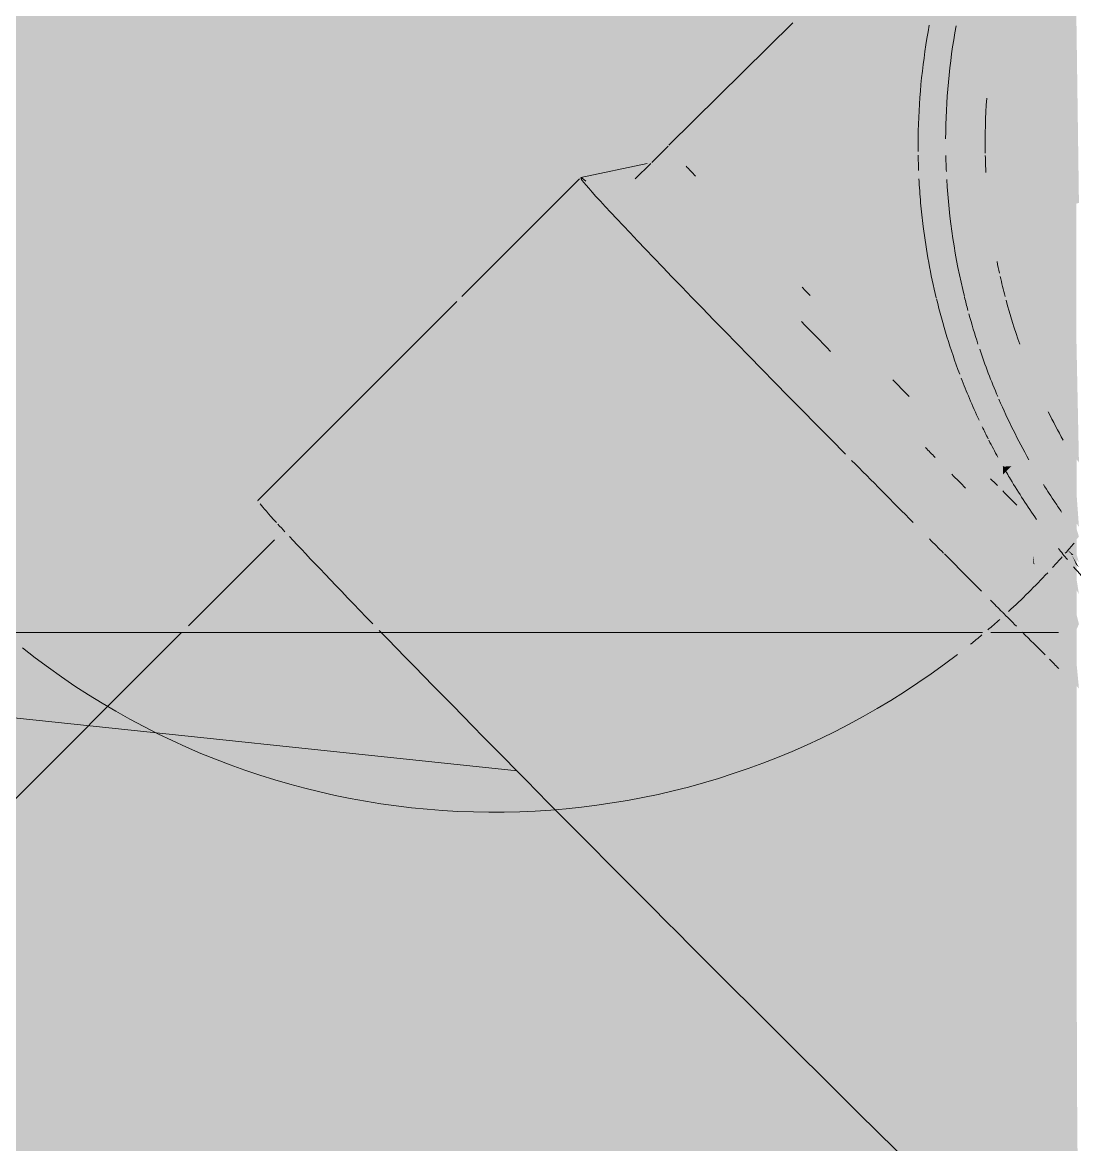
# Model space of a CAD drawing. Header units: metres. Extents: x 1.1 to 88.1, y -3.7 to 23.8.
# Drawn here: x 24.13549 to 24.17006, y 22.06898 to 22.10585 of the extents above; entities that cross this region are included whole.
import ezdxf

# ---------------------------------------------------------------- set-up
doc = ezdxf.new("R2010")
doc.units = ezdxf.units.M
doc.layers.add('1095_ARQ_BASE_dwg', color=7, linetype='Continuous', lineweight=5, true_color=0x767676)
doc.layers.add('A-FLOR', color=7, linetype='Continuous', lineweight=9, true_color=0x007f00)
for name, color, linetype, lineweight in [('LAYOUT-WC_COZINHA', 7, 'Continuous', 5), ('P-PIPE', 7, 'Continuous', 5), ('P-SANR-FIXT', 7, 'Continuous', 5)]:
    doc.layers.add(name, color=color, linetype=linetype, lineweight=lineweight)

# ---------------------------------------------------------------- blocks, each defined once
blk = doc.blocks.new('1095_ARQ_BASE_dwg_A$C331B23C5-V4-TÉRREO')
at = {"layer": 'LAYOUT-WC_COZINHA', "color": 254, "true_color": 0xcecece}
blk.add_line((0.06867299993403733, 0.423596139773979), (0.1118291731062507, 0.4190500485781155), dxfattribs=at)
blk.add_arc((0.06942704956395561, 0.4000000485780202), 0.02495313953718419, 51.59120540202228, 127.5999428040245, dxfattribs=at)
at = {"layer": 'LAYOUT-WC_COZINHA', "color": 254, "true_color": 0xe6e6e6}
for radius, start, end in [(0.02495313953718398, 128.8569824463286, 129.9625444814735), (0.02495313953718396, 130.5408826885289, 131.7362961715319), (0.02495313953718406, 132.6270954429181, 136.7918486802531)]:
    blk.add_arc((0.06942704956395561, 0.4000000485780202), radius, start, end, dxfattribs=at)
at = {"layer": 'LAYOUT-WC_COZINHA', "color": 254, "true_color": 0xe3e3e3}
blk.add_arc((0.06942704956395561, 0.4000000485780202), 0.02495313953718422, 137.3248136835092, 138.4268786358547, dxfattribs=at)
at = {"layer": 'LAYOUT-WC_COZINHA', "color": 7, "true_color": 0xf1f1f1}
blk.add_arc((0.06942704956395561, 0.4000000485780202), 0.02495313953718436, 138.7749801272158, 139.7858178408131, dxfattribs=at)
blk = doc.blocks.new('1095_ARQ_BASE_dwg-4006143-TÉRREO')
at = {"rotation": 270}
blk.add_blockref('1095_ARQ_BASE_dwg_A$C331B23C5-V4-TÉRREO', (16.30244843990409, 13.27780630161033), dxfattribs=at)
blk = doc.blocks.new('USO_ESG_Cuba lavatório retângular - Uso geral-4012784-TÉRREO')
at = {"layer": 'P-SANR-FIXT', "true_color": 0xf3f3f3, "transparency": 33554560}
blk.add_hatch(color=7, dxfattribs=at).paths.add_polyline_path([(0.1730500000000186, -0.0552116107345812), (0.1730500000000181, -0.05021161073458233), (-0.1731071461119817, -0.05038198160313327), (-0.1731071461119812, -0.0552116107345818), (0.1377511070702368, -0.05521161073458125)])
h = blk.add_hatch(color=7, dxfattribs=at)
h.paths.add_polyline_path([(0.1999953707649666, -0.3551094092255254), (0.1999953707649671, -0.08215698149953182), (0.1963853755968558, -0.06868429611705866), (0.1865226853824939, -0.05882160590269467), (0.1730500000000186, -0.0552116107345812), (-0.1731071461119812, -0.0552116107345818), (-0.1865798314944549, -0.05882160590269533), (-0.1964425217088173, -0.06868429611705502), (-0.2000525168769302, -0.08215698149953253), (-0.2000525168769313, -0.3572648151944859), (-0.1964425217088178, -0.370737500576959), (-0.1865798314944555, -0.3806001907913273), (-0.1731071461119806, -0.3842101859594408), (0.1730500000000175, -0.3842101859594402), (0.1866170412062201, -0.3805058349676005), (0.1963853755968547, -0.370737500576967), (0.1999953707649666, -0.3572648151944851)])
h.paths.add_polyline_path([(0.1869294648993266, -0.2279502030173081), (0.1869294648993245, -0.357624999999909), (-0.1858498807490137, -0.3576249999999097), (-0.1858498807490153, -0.1449999999999861), (0.1869294648993272, -0.1449999999999855), (0.1869294648993266, -0.1643705999131994)])
blk = doc.blocks.new('USO_ESG_Sifão de Uso Geral - Sifão para lavatório-4012786-TÉRREO')
at = {"layer": 'P-SANR-FIXT', "color": 8, "true_color": 0x797979}
for p, q in [((0.01905000000001516, -0.05310629448100743), (0.01905000000001516, -0.05088148371565772)), ((0.01905000000001516, -0.2049999987482947), (0.01905000000001516, -0.05338102698829948))]:
    blk.add_line(p, q, dxfattribs=at)
blk = doc.blocks.new('Joelho 45_90 - Serie Normal - Esgoto - MEP - Tigre - Standard-4032193-TÉRREO')
at = {"layer": 'P-PIPE', "true_color": 0xe06060}
h = blk.add_hatch(color=13, dxfattribs=at)
h.paths.add_polyline_path([(16.48475465233589, 22.08885092105628), (16.48484772667827, 22.08895397841789), (16.48467735580971, 22.08950322530981), (16.48417785369719, 22.0897038665072), (16.48440526234555, 22.08939610783566), (16.48467735580972, 22.08926464932602), (16.48467735580971, 22.08885092105628)])
h.paths.add_polyline_path([(16.4833832605842, 22.09099451459573), (16.48333350484769, 22.09125232986771), (16.48113919601125, 22.09685092105628), (16.4804841134728, 22.10202783502339), (16.48118264261761, 22.1074121330606), (16.48379967604741, 22.11320846912888), (16.48484772667826, 22.11458097784571), (16.48467735580971, 22.11529515200565), (16.48315926667962, 22.11350662936781), (16.48027783794437, 22.10729229894925), (16.47984772667827, 22.09917245242483), (16.48149145709694, 22.0935372125573), (16.48234772667827, 22.0935372125573), (16.48254900118017, 22.09138053687468), (16.48282395652234, 22.09099451459573)])
for points in [[(16.48484772667826, 22.08928147716128), (16.48467735580971, 22.09161578817657), (16.48417785369719, 22.09257381129818), (16.48233317169739, 22.09763121118161), (16.48176497833808, 22.1019001470221), (16.48243661484369, 22.10707715523399), (16.48484772667826, 22.11369761639402), (16.48467735580971, 22.11435786314562), (16.48288544577106, 22.11154907368158), (16.48114182190378, 22.10709748493035), (16.48059196379739, 22.10096237215396), (16.4812448531744, 22.09628115147958), (16.48374868459604, 22.09099451459573), (16.48417785369719, 22.09099451459573), (16.48440592669798, 22.08985650696819), (16.4847596550182, 22.08939610783566)], [(16.47984772667827, 22.08897267075055), (16.47969634808521, 22.09199230451603), (16.47755263347941, 22.09367352078058), (16.47610971345561, 22.09563300857963), (16.47524673437208, 22.0961979820716), (16.47484999096675, 22.09643508560211), (16.47197461922515, 22.09966194458666), (16.47115589152511, 22.10039764531373), (16.47108217769207, 22.1008922841178), (16.46876735269371, 22.10037340433295), (16.47907683358414, 22.08974658442371), (16.47981529378248, 22.08900523072768)], [(16.46252715674753, 22.08885092105628), (16.47981529378248, 22.08900523072768), (16.46870716523461, 22.10050751333733), (16.46864697777551, 22.1006416223417), (16.45804870365359, 22.08992268212161), (16.45900886657643, 22.08885092105628), (16.46162967744762, 22.08885092105628)], [(16.48324221488198, 22.08977459807345), (16.48318858329796, 22.09046837549474), (16.48262537815889, 22.09099451459572), (16.48234772667827, 22.09125232986771), (16.48216990554375, 22.09178207621698), (16.48205414213039, 22.09151237944575), (16.48250985460811, 22.09028899873621), (16.48284696399343, 22.09003967779157)], [(16.48168893568421, 22.08885092105628), (16.48216990554375, 22.08909843470093), (16.48114182190378, 22.09026703540371), (16.48037453108758, 22.0913038977315), (16.47984772667827, 22.09142755664299), (16.47996900118443, 22.08885092105628), (16.48114182190378, 22.08885092105628)], [(16.48333350484769, 22.08885092105628), (16.48307886085874, 22.08916010322038), (16.48282023654086, 22.08975100324007), (16.48262537815889, 22.09017316714126), (16.4813795782759, 22.09125232986771), (16.48113937356542, 22.09099451459573), (16.48097328336221, 22.09062985427655), (16.48182958470614, 22.08939610783565), (16.48281754393252, 22.08885092105628), (16.48324181051008, 22.08885092105628)], [(16.48234772667827, 22.09099451459573), (16.48262537815889, 22.09127160929781), (16.48234772667827, 22.09125232986771)], [(16.48417785369719, 22.09015335798552), (16.48417785369719, 22.09099451459573), (16.48374803790503, 22.09071278963558)], [(16.47984772667827, 22.08580092105628), (16.48280901470315, 22.0859997795545), (16.4804329911387, 22.08835313711419), (16.47984772667827, 22.08835313711419), (16.47984772667827, 22.08885092105628), (16.45900886657643, 22.08885092105628), (16.46192697328563, 22.08580092105629), (16.47532119832798, 22.08580092105628)], [(16.47984772667827, 22.08835313711419), (16.48043311023256, 22.08838499349651), (16.47984772667827, 22.08885092105628)], [(16.48468930810398, 22.08684508119813), (16.48467735580971, 22.08713925753387), (16.48333350484769, 22.08885092105628), (16.48262537815889, 22.08870012286606), (16.48467735580971, 22.08684508119813)], [(16.48484772667827, 22.08706687469459), (16.48467735580971, 22.08811427175803), (16.48355094179004, 22.08885092105628), (16.48355094179003, 22.08856329012872), (16.48475384814639, 22.08721698008628)], [(16.48484772667827, 22.08810213279778), (16.48462949315237, 22.08885092105628), (16.48445620379213, 22.08866051622685), (16.48475434934382, 22.08823530599928)], [(16.48334871687483, 22.08580092105629), (16.48467735580971, 22.08605691766699), (16.48440101118365, 22.08645003406548), (16.4833832605842, 22.08645003406548), (16.4833335048477, 22.08808095631366), (16.48262537815889, 22.08835313711419), (16.48046484227968, 22.08835313711419), (16.4830070970582, 22.08580092105628)], [(16.4833832605842, 22.08803729411959), (16.4833335048477, 22.08835313711419), (16.48334871687483, 22.08806750535396), (16.48338195954964, 22.08803843197828)], [(16.48461318301802, 22.08835313711419), (16.48467172945257, 22.08835313711419), (16.48445620379213, 22.08853267031078)], [(16.48484772667827, 22.08794365839743), (16.48461318301802, 22.08835313711419), (16.48475425187305, 22.08803726624709)], [(16.47327638848357, 22.0743171193486), (16.48373508523905, 22.08507008041009), (16.4828084198152, 22.08580092105629), (16.46192697328563, 22.08580092105629), (16.46936710450368, 22.07823682745507)], [(16.48388193087613, 22.08492265938991), (16.48440007451855, 22.08580092105628), (16.4830070970582, 22.08580092105628), (16.48373508523905, 22.08507008041009)], [(16.48484772667827, 22.08396270874567), (16.48467735580971, 22.0857569432926), (16.48388193087614, 22.08492265938991), (16.48475229315222, 22.08405756469205)], [(16.48484772667826, 22.06292159017774), (16.48467735580972, 22.08413204850121), (16.48373440820493, 22.08477513675141), (16.47327638848357, 22.0743171193486), (16.48474194052688, 22.06302324543385)]]:
    blk.add_hatch(color=13, dxfattribs=at).paths.add_polyline_path(points)
h = blk.add_hatch(color=13, dxfattribs=at)
h.paths.add_polyline_path([(16.48037453459213, 22.0935372125573), (16.48136457313081, 22.0935372125573), (16.48037453510198, 22.09620734417114), (16.48000885163659, 22.09705964494571), (16.47984772667827, 22.09685092105628), (16.47984772667827, 22.0935372125573), (16.48019020429714, 22.0935372125573)])
h.paths.add_polyline_path([(16.47984772667827, 22.10517889410386), (16.48021953599591, 22.10661224275455), (16.48050563109257, 22.10778357672151), (16.48176670518113, 22.1111747957733), (16.48015360154453, 22.10966683128734), (16.47984772667827, 22.10881163558119), (16.47984772667827, 22.10559139795456)])
h.paths.add_polyline_path([(16.47984772667827, 22.10955610153406), (16.48051428778455, 22.11009915267871), (16.48114182190378, 22.11129682784513), (16.47984772667827, 22.10978142386548), (16.47984772667827, 22.10960518856535)])
h = blk.add_hatch(color=13, dxfattribs=at)
h.paths.add_polyline_path([(16.47603971973291, 22.09685092105628), (16.47629298644316, 22.09685092105628), (16.47635368077063, 22.09714915118726), (16.47683050842348, 22.09774246159918), (16.47736284024349, 22.09953829521158), (16.47687274375486, 22.09945620852302), (16.47574741938774, 22.09714915118726)])
h.paths.add_polyline_path([(16.47984772667827, 22.09846867529196), (16.47963968150606, 22.10070981633464), (16.47964597320108, 22.09953829521158), (16.47964597320108, 22.09933471097547)])
h.paths.add_polyline_path([(16.47865594431296, 22.10322600386705), (16.47876833360824, 22.10348972878601), (16.47910078196672, 22.10679508897678), (16.47984772667827, 22.10938259654001), (16.47661272095433, 22.10599566650338), (16.47573026524411, 22.10459573857234), (16.47624265225941, 22.10459573857235), (16.47704222217171, 22.10336754362131), (16.47860625773679, 22.10323366314629)])
h.paths.add_polyline_path([(16.4789453725511, 22.09953829521158), (16.47913372933981, 22.10003841944684), (16.47853041047821, 22.10297768444127), (16.47783531096902, 22.09985414433197), (16.47872731139676, 22.09960034079977)])
h.paths.add_polyline_path([(16.47210914314158, 22.10095217026367), (16.47489326011571, 22.10373858914765), (16.47426860495478, 22.10347486410794), (16.47189375342329, 22.10118706375402), (16.47194266905492, 22.10112924477932)])
h.paths.add_polyline_path([(16.47984626408766, 22.10225825664878), (16.47984772667827, 22.10485092105628), (16.47952409713689, 22.10485092105628), (16.47899125998597, 22.10340715670381), (16.47964597320108, 22.10252739478527)])
h.paths.add_polyline_path([(16.47343332986681, 22.10379470689577), (16.47813432518527, 22.10809958303027), (16.47879363193703, 22.10887613680649), (16.47865170778604, 22.10888174190033), (16.47343332986681, 22.10382676669969)])
h = blk.add_hatch(color=13, dxfattribs=at)
h.paths.add_polyline_path([(16.47984772667827, 22.09297494027425), (16.47964597320108, 22.09790540556566), (16.47865594431296, 22.09962064708818), (16.47748520019476, 22.09971926077566), (16.47635368077064, 22.09714915118726), (16.47610971345561, 22.09677932081432), (16.47938235151136, 22.0934459027004)])
h.paths.add_polyline_path([(16.47548899277653, 22.09741655922295), (16.47610971345562, 22.0982135694987), (16.47706346191008, 22.09992041824708), (16.47765687625642, 22.10007403014636), (16.47865594431296, 22.10322600386704), (16.47687274375486, 22.10350449117261), (16.47616365520922, 22.1048184869267), (16.47559297639097, 22.10450792091145), (16.47234055163329, 22.10069849468788), (16.47513821078142, 22.09777667572604)])
h.paths.add_polyline_path([(16.47913372749229, 22.10003841944683), (16.47948203580944, 22.10003841944683), (16.47984626408766, 22.10225825664878), (16.47900931668884, 22.10344450986192), (16.47984772667827, 22.10574219999914), (16.47984772667827, 22.10881163558119), (16.47897839463218, 22.10576106112537), (16.47879329021752, 22.10297037760701), (16.4790557698766, 22.10070981633464)])
h.paths.add_polyline_path([(16.47187951030132, 22.10120389932747), (16.47489326011571, 22.10398815028244), (16.47623842966588, 22.10544701650464), (16.47828417345847, 22.10792965604162), (16.4716481287082, 22.10145754541638), (16.47186117476332, 22.10122399918694)])
h = blk.add_hatch(color=13, dxfattribs=at)
h.paths.add_polyline_path([(16.47969634808521, 22.09199230451603), (16.47949112426679, 22.09244054014885), (16.47848429452057, 22.09429540254394), (16.47720888366506, 22.09527464673391), (16.47683308001739, 22.0949000252634), (16.47795438951783, 22.09312404221733), (16.4796838217523, 22.09200044330228)])
h.paths.add_polyline_path([(16.47578195098047, 22.09597118663677), (16.47574741938774, 22.09641348312624), (16.47580683858355, 22.09685092105628), (16.47603971973291, 22.09685092105628), (16.4754101999818, 22.09714794784778), (16.47522857758356, 22.09736792126117), (16.47489326011571, 22.09752023134315), (16.47424473608258, 22.09833189213369), (16.4732430443367, 22.09935381954804), (16.47299231039716, 22.09881948813821), (16.47540180096252, 22.09613227335806), (16.47574741938774, 22.09598581923125)])
h.paths.add_polyline_path([(16.4728669033618, 22.09897921988028), (16.47189375342329, 22.10118706375402), (16.4716481287082, 22.10108345924686), (16.47112573684666, 22.10031231275216), (16.47274363173157, 22.09907354027005)])
h.paths.add_polyline_path([(16.47035358699366, 22.10077424666886), (16.47115935781152, 22.10112924477932), (16.47106047334154, 22.10148113286002), (16.47047162446877, 22.1008922841178)])
h = blk.add_hatch(color=13, dxfattribs=at)
h.paths.add_polyline_path([(16.47984772667827, 22.09183864385197), (16.47984772667827, 22.09297494027425), (16.4790308209651, 22.0934459027004), (16.4796838217523, 22.09200501968661)])
h.paths.add_polyline_path([(16.47856642888352, 22.09427265809589), (16.47608020921989, 22.09680961017449), (16.475706474262, 22.09641446873809), (16.47610971345561, 22.09563300857963), (16.47674329224091, 22.09498987843216), (16.47720888366507, 22.0952746467339), (16.47851270304454, 22.09427359084152)])
h.paths.add_polyline_path([(16.47343330449211, 22.09954369169187), (16.47212750672978, 22.10070981633464), (16.4723672593233, 22.09992041824708), (16.47286706075823, 22.09897870576073)])
h.paths.add_polyline_path([(16.47533968759037, 22.09714915118726), (16.47548899277654, 22.09741655922295), (16.47424317512612, 22.09833423476314), (16.47529998698, 22.09722731971333)])
h.paths.add_polyline_path([(16.47126290030813, 22.10069853087239), (16.4716481287082, 22.10145754541638), (16.47127397077693, 22.10148113286002), (16.47125237383537, 22.10070981633464)])
h = blk.add_hatch(color=13, dxfattribs=at)
h.paths.add_polyline_path([(16.4842136243735, 22.08885092105628), (16.48417785369719, 22.08905749450321), (16.48331326664697, 22.09011406357534), (16.48324221488198, 22.08977459807344), (16.48355094179004, 22.08924228902386), (16.48417785369719, 22.08887505551637)])
h.paths.add_polyline_path([(16.48169679725127, 22.09110759809637), (16.48142680870538, 22.09330600102605), (16.48114182190378, 22.0935372125573), (16.47984772667827, 22.0934459027004), (16.47984772667827, 22.09297494027425), (16.4815688023297, 22.09123642336918)])
h = blk.add_hatch(color=13, dxfattribs=at)
h.paths.add_polyline_path([(16.48467735580971, 22.08885092105628), (16.48440526234555, 22.08939610783566), (16.48417785369719, 22.08939610783566), (16.48417785369719, 22.09015335798552), (16.4833335048477, 22.09099451459573), (16.48282393830856, 22.09098842611446), (16.48462949315237, 22.08885092105628)])
h.paths.add_polyline_path([(16.48234772667827, 22.09166759122205), (16.48234772667827, 22.0935372125573), (16.48136457313081, 22.0935372125573), (16.48198456847794, 22.09218552140793)])
h = blk.add_hatch(color=13, dxfattribs=at)
h.paths.add_polyline_path([(16.48394175350798, 22.08885092105628), (16.48296973241976, 22.08941314599916), (16.48355094179004, 22.08885092105628), (16.48388193087613, 22.08885092105628)])
h.paths.add_polyline_path([(16.48091022058025, 22.09076561175527), (16.48156880232971, 22.09111969079489), (16.48120096879117, 22.09160664318235), (16.47984772667827, 22.09297494027425), (16.47984772667827, 22.09183864385197), (16.48069073409558, 22.09098595904714)])
h = blk.add_hatch(color=13, dxfattribs=at)
h.paths.add_polyline_path([(16.48471928519328, 22.08580092105629), (16.48484772667827, 22.08607923696462), (16.48459699853271, 22.08706437457511), (16.48374117854215, 22.08772457158781), (16.4833832605842, 22.08803746029036), (16.48355094179003, 22.08645003406548), (16.48467735580971, 22.08645003406548), (16.48467735580971, 22.08580092105629)])
h.paths.add_polyline_path([(16.48234772667827, 22.08835313711419), (16.48281659254003, 22.08853289060902), (16.48216990554375, 22.08885092105628), (16.47996900118443, 22.08885092105628), (16.48046484227968, 22.08835313711419), (16.48216990554375, 22.08835313711419)])
at = {"layer": 'P-PIPE', "color": 254, "true_color": 0xdddddd}
for p, q in [((16.47544521957439, 22.10583771729035), (16.47137480842459, 22.10181485258271)), ((16.47544521957439, 22.10583771729035), (16.47137480842459, 22.10181485258271)), ((16.47134551603498, 22.10178556019959), (16.47080917949699, 22.10124922378051)), ((16.47134551603498, 22.10178556019959), (16.47104108862791, 22.10148113286002)), ((16.47066260606078, 22.10121886667196), (16.46847846260333, 22.10075571211826)), ((16.47077589588573, 22.10121594017663), (16.47026977193153, 22.10070981633464)), ((16.46843129409665, 22.10070981633464), (16.46457239796277, 22.09685092105628)), ((16.46440791912596, 22.09668644225593), (16.45787032607177, 22.09014885065113))]:
    blk.add_line(p, q, dxfattribs=at)
at = {"layer": 'P-PIPE', "color": 254, "true_color": 0xd9d9d9}
for centre, major_axis, ratio, start_param, end_param in [((16.5008232332429, 22.10180209531699), (-0.002834637064137126, 0.02111053842787346), 0.998144334064695, 1.250658545775189, 1.414549000218528), ((16.501728495245, 22.10192365020922), (-0.002834637063214749, 0.02111053842799395), 0.998144334064885, 1.257381966214635, 1.432603169024658), ((16.501728495245, 22.10192365020922), (-0.002661631045393799, 0.01982210181030533), 0.9981443340649384, 1.365432434547047, 1.456020459631366), ((16.501728495245, 22.10192365020922), (-0.002834637064172935, 0.02111053842786897), 0.9981443340644524, 1.458568483318303, 1.48320853553836), ((16.501728495245, 22.10192365020922), (-0.002661631046420052, 0.01982210181017119), 0.9981443340646963, 1.459934695666063, 1.487878099549162), ((16.501728495245, 22.10192365020922), (-0.00283463706376385, 0.02111053842791967), 0.9981443340647809, 1.49520441054168, 1.678493892685639), ((16.5008232332429, 22.10180209531699), (-0.002834637063332794, 0.02111053842797793), 0.9981443340646972, 1.562631058447254, 1.67466532666816), ((16.501728495245, 22.10192365020922), (-0.002661631045775575, 0.0198221018102618), 0.9981443340644982, 1.63538524622223, 1.654684062115098), ((16.501728495245, 22.10192365020922), (-0.002661631044535719, 0.01982210181041899), 0.9981443340648704, 1.660215770496795, 1.69415525671632), ((16.5008232332429, 22.10180209531699), (-0.002834637062444628, 0.02111053842809962), 0.9981443340647291, 1.67607216143578, 1.797558043766473), ((16.501728495245, 22.10192365020922), (-0.002834637062270154, 0.02111053842811926), 0.998144334064908, 1.67943096909653, 1.700538134818035), ((16.501728495245, 22.10192365020922), (-0.00266163104659301, 0.01982210181014393), 0.9981443340648392, 1.700538134706891, 1.776497845811685), ((16.501728495245, 22.10192365020922), (-0.002834637063903577, 0.02111053842790238), 0.9981443340647517, 1.70592557221447, 1.75463131577657), ((16.501728495245, 22.10192365020922), (-0.002834637064380832, 0.02111053842783733), 0.9981443340648244, 1.763140878019977, 1.84131911325191), ((16.5008232332429, 22.10180209531699), (-0.002834637062616492, 0.02111053842807841), 0.9981443340646426, 1.804274621728019, 1.837995774462149), ((16.501728495245, 22.10192365020922), (-0.002834637063808208, 0.02111053842791188), 0.9981443340649437, 1.845834836245291, 1.949878065634929), ((16.501728495245, 22.10192365020922), (-0.002661631046590091, 0.01982210181014507), 0.9981443340648489, 1.897184633980886, 1.949695927580273), ((16.5008232332429, 22.10180209531699), (-0.002834637063377722, 0.02111053842797356), 0.9981443340647792, 1.955661973996341, 1.977916015563876), ((16.501728495245, 22.10192365020922), (-0.002834637064137396, 0.0211105384278745), 0.998144334064506, 2.027618650855255, 2.045252195143815)]:
    blk.add_ellipse(centre, major_axis=major_axis, ratio=ratio, start_param=start_param, end_param=end_param, dxfattribs=at)
at = {"layer": 'P-PIPE', "color": 254, "true_color": 0xdddddd}
for centre, major_axis, ratio, start_param, end_param in [((16.5008232332429, 22.10180209531699), (-0.00283463706292765, 0.02111053842803452), 0.9981443340646626, 1.414549000275716, 1.446421572247187), ((16.5008232332429, 22.10180209531699), (-0.002834637064082956, 0.02111053842787695), 0.9981443340648402, 1.452162404651439, 1.475685553349604), ((16.48551694248064, 22.08767271539134), (-0.01414213405607086, 0.01414213719139469), 0.0141407200550026, 0.2988245507566454, 0.36807868733546), ((16.48551694248064, 22.08767271539134), (-0.01414213405607253, 0.01414213719139167), 0.01414072005503188, 0.2988245507453353, 0.3680786873163076), ((16.48353724123403, 22.08569301458363), (-0.01506137276971967, 0.01506137610883261), 0.01414072005495472, 0.02473887011413645, 1.148986789132176), ((16.48353724123403, 22.08569301458363), (-0.01506137276971796, 0.01506137610882764), 0.01414072005525572, 6.145677544937692, 6.283185307178067), ((16.5008232332429, 22.10180209531699), (-0.002834637063005085, 0.02111053842802556), 0.998144334064671, 1.48869278086335, 1.526005209583797), ((16.5008232332429, 22.10180209531699), (-0.002834637063618871, 0.02111053842794023), 0.9981443340647256, 1.526081878443569, 1.562631058433732), ((16.48551694248064, 22.08767271539134), (-0.01414213405607185, 0.01414213719138758), 0.01414072005481522, 0.8224233263547303, 0.8481034688534217), ((16.48551694248064, 22.08767271539134), (-0.014142134056072, 0.0141421371913944), 0.01414072005504729, 0.822423326354268, 0.8481034688525761), ((16.48495131355304, 22.08710708658914), (-0.01414213405607087, 0.01414213719138593), 0.01414072005504351, 0.8744067359137804, 0.9610121263813534), ((16.48551694248064, 22.08767271539134), (-0.01414213405607101, 0.01414213719138721), 0.01414072005503842, 1.08422436681385, 1.127236557801925), ((16.48551694248064, 22.08767271539134), (-0.01414213405607701, 0.01414213719139715), 0.0141407200551415, 1.084224366817265, 1.127236557796997), ((16.48353724123403, 22.08569301458363), (-0.01506137276971727, 0.01506137610882868), 0.01414072005509067, 1.16363898642959, 1.30685128053378), ((16.47293169884147, 22.07508747454232), (-0.01506137276971703, 0.01506137610882985), 0.01414072005508585, 0, 0.03702516295763014), ((16.47293169884147, 22.07508747454232), (-0.01506137276971808, 0.01506137610882987), 0.01414072005521726, 0.1134956902785793, 0.2988245507568854), ((16.47293169884147, 22.07508747454232), (-0.01506137276971704, 0.01506137610883139), 0.01414072005494293, 0.3106232121258752, 0.3593543333137326)]:
    blk.add_ellipse(centre, major_axis=major_axis, ratio=ratio, start_param=start_param, end_param=end_param, dxfattribs=at)
at = {"layer": 'P-PIPE', "color": 254, "true_color": 0xdcdcdc}
for centre, major_axis, ratio, start_param, end_param in [((16.5008232332429, 22.10180209531699), (-0.002834637063346806, 0.02111053842797784), 0.9981443340645849, 1.837995774427579, 1.875071059966555), ((16.5008232332429, 22.10180209531699), (-0.002834637063041415, 0.02111053842802125), 0.998144334064559, 1.886018857521762, 1.906662916387568), ((16.5008232332429, 22.10180209531699), (-0.002834637063180956, 0.02111053842800194), 0.9981443340646567, 1.909254913478436, 1.939113397079496), ((16.48495131355304, 22.08710708658914), (-0.01414213405607208, 0.01414213719138919), 0.01414072005502419, 1.212483348922728, 1.236488967746644), ((16.48495131355304, 22.08710708658914), (-0.01414213405607091, 0.01414213719138719), 0.01414072005510495, 1.277678917931217, 1.310717223754125), ((16.48551694248064, 22.08767271539134), (-0.01414213405607456, 0.0141421371913851), 0.01414072005502688, 1.329530323773603, 1.346022101953769), ((16.48551694248064, 22.08767271539134), (-0.01414213405607501, 0.01414213719139023), 0.01414072005497365, 1.329530323770658, 1.346022101953313), ((16.5008232332429, 22.10180209531699), (-0.002834637063084065, 0.02111053842801311), 0.9981443340646976, 1.978267014270442, 2.052101303266642), ((16.501728495245, 22.10192365020922), (-0.002834637063110439, 0.02111053842800872), 0.9981443340647783, 1.994387291731179, 2.027618650903932), ((16.48551694248064, 22.08767271539134), (-0.01414213405607277, 0.01414213719138601), 0.01414072005496821, 1.358704587948013, 1.392452984731147), ((16.48551694248064, 22.08767271539134), (-0.01414213405607349, 0.014142137191392), 0.0141407200551305, 1.358704587943999, 1.392452984729561)]:
    blk.add_ellipse(centre, major_axis=major_axis, ratio=ratio, start_param=start_param, end_param=end_param, dxfattribs=at)
at = {"layer": 'P-PIPE', "color": 9, "true_color": 0xbcbcbc}
for centre, major_axis, ratio, start_param, end_param in [((16.47293169884147, 22.07508747454232), (-0.01506137276971813, 0.01506137610883086), 0.01414072005531253, 0.3868485195542539, 0.7380010700800346), ((16.48353724123403, 22.08569301458363), (-0.01506137276971794, 0.01506137610883271), 0.01414072005507615, 1.377021557460293, 1.459295457577629), ((16.48353724123403, 22.08569301458363), (-0.01506137276971571, 0.01506137610882777), 0.01414072005504475, 1.478929429033832, 1.504196952374328), ((16.48353724123403, 22.08569301458363), (-0.01506137276971567, 0.01506137610882556), 0.01414072005515478, 1.505060883201892, 1.535353664266232)]:
    blk.add_ellipse(centre, major_axis=major_axis, ratio=ratio, start_param=start_param, end_param=end_param, dxfattribs=at)
at = {"layer": 'P-PIPE', "color": 9, "true_color": 0xb9b9b9}
for centre, major_axis, ratio, start_param, end_param in [((16.48353724123403, 22.08569301458363), (-0.01506137276971715, 0.01506137610882649), 0.01414072005510847, 1.343531032418253, 1.374878284285885), ((16.5008232332429, 22.10180209531699), (-0.00283463706322623, 0.02111053842799372), 0.9981443340647254, 2.108203315610647, 2.130190450169277)]:
    blk.add_ellipse(centre, major_axis=major_axis, ratio=ratio, start_param=start_param, end_param=end_param, dxfattribs=at)
at = {"layer": 'P-PIPE', "color": 8, "true_color": 0x808080}
blk.add_ellipse((16.5008232332429, 22.10180209531699), major_axis=(-0.002834637062792219, 0.02111053842805204), ratio=0.9981443340647208, start_param=2.144660756168347, end_param=2.219688949605757, dxfattribs=at)
at = {"layer": 'P-PIPE', "color": 8, "true_color": 0x797979}
for centre, major_axis, ratio, start_param, end_param in [((16.47293169884147, 22.07508747454232), (-0.01506137276971705, 0.0150613761088297), 0.01414072005496804, 0.7586677646222009, 1.607821489752397), ((16.48353724123403, 22.08569301458363), (-0.01506137276971484, 0.01506137610882706), 0.01414072005515024, 1.548732712787614, 1.597903115634139), ((16.48353724123403, 22.08569301458363), (-0.01506137276972058, 0.01506137610882985), 0.01414072005508854, 1.607821489752508, 1.627970850301618), ((16.47293169884147, 22.07508747454232), (-0.01506137276971951, 0.01506137610883226), 0.0141407200550707, 1.607821489752665, 2.301143309756056)]:
    blk.add_ellipse(centre, major_axis=major_axis, ratio=ratio, start_param=start_param, end_param=end_param, dxfattribs=at)

msp = doc.modelspace()

# ---------------------------------------------------------------- hatches: boundary and pattern name
at = {"layer": 'A-FLOR', "true_color": 0x464646}
h = msp.add_hatch(color=49, dxfattribs=at)
h.paths.add_polyline_path([(23.86530572828888, 21.89985555029133), (24.05041501078703, 21.90002592115989), (24.05039976101828, 21.96058582848902), (24.04911501078703, 21.9607230474363), (24.04911501078703, 21.97572004833598), (24.05041501078703, 21.97771964845594), (24.05047126435938, 21.97880227466483), (24.051255165025, 21.98410237572477), (24.05207791032474, 21.98868714928532), (24.05416738989602, 21.99526883517365), (24.05845480169875, 22.00224186087117), (24.06298636648616, 22.00806780388802), (24.06348110819061, 22.01040083912661), (24.07408665058317, 22.02100637916792), (24.07500598119773, 22.02009024337269), (24.14071667344941, 22.08580092105629), (24.01541513876611, 22.08580092105629), (24.01515137782654, 22.08229199236749), (24.01440299525409, 22.08057434786089), (24.01318927467979, 22.07910492900477), (24.01159459140123, 22.0783458971168), (24.00929523289793, 22.07864986073318), (24.00819117618042, 22.07950850948318), (24.00717472637818, 22.08097082295684), (24.00455832156159, 22.08117734695053), (24.00455832156159, 22.08236520561638), (23.99694099277638, 22.08266297477772), (23.99468564734567, 22.07992307301247), (23.98737333627193, 22.07447691766654), (23.97943489987681, 22.07118870964764), (23.97041513751442, 22.07000123540499), (23.96067513294504, 22.07148704373796), (23.95299029468877, 22.07467020796836), (23.94577268846816, 22.08020847201004), (23.94023442442649, 22.08742607823064), (23.93669571551516, 22.09626571627282), (23.93556545186312, 22.10485092105628), (23.93675292610577, 22.11387068341867), (23.94064215646632, 22.12280713062157), (23.9463969687738, 22.12997239722911), (23.95358437176114, 22.13527770892468), (23.96139537515202, 22.13851313246493), (23.97041513751441, 22.13970060670758), (23.98035845486791, 22.13813058346201), (23.98783998034006, 22.13503163414421), (23.9957226923546, 22.12862658735626), (23.99694099277638, 22.12703886733485), (24.00455832156159, 22.12756224396353), (24.00455832156159, 22.12873101915573), (24.00717472637818, 22.12873101915573), (24.0088601800553, 22.13072027516138), (24.00984957731166, 22.1313100821252), (24.01159459140123, 22.13135594499577), (24.01361043927727, 22.13005869678849), (24.01484873470006, 22.12852278271741), (24.01541513876611, 22.12538326135368), (24.01541513876611, 22.12390092105628), (24.17020352677982, 22.12390092105628), (24.17003315591127, 22.27925216239379), (24.16873906068576, 22.28713377072575), (24.16592365863063, 22.29393075255075), (24.16041185411172, 22.30088071191526), (24.15423084139735, 22.30562356978404), (24.1465262263717, 22.30881492582052), (24.13744705034885, 22.30990343793323), (23.86185622709441, 22.30973306706468), (23.85418900515397, 22.30852777359012), (23.84717763693744, 22.30562356978404), (23.84022767757293, 22.30011176526513), (23.83548481970416, 22.29393075255075), (23.83229346366767, 22.28622613752511), (23.83120495155496, 22.27714696150226), (23.83137532242352, 21.93050682583077), (23.83266941764903, 21.92262521749882), (23.83548481970415, 21.91582823567381), (23.84099662422307, 21.9088782763093), (23.84717763693744, 21.90413541844052), (23.85488225196308, 21.90094406240404), (23.86328815616363, 21.89985555029133)])
h.paths.add_polyline_path([(24.12959790197703, 21.89985555029133), (24.13955225124038, 21.90002592115989), (24.14743385957233, 21.9013200163854), (24.15423084139735, 21.90413541844052), (24.16118080076185, 21.90964722295944), (24.16592365863063, 21.91582823567381), (24.16911501466711, 21.92353285069945), (24.17020352677982, 21.9326120267223), (24.17003315591127, 22.05854886079437), (24.10329307703039, 21.99167366902362), (24.10421240764495, 21.99089266091455), (24.09315259209099, 21.98019073176527), (24.09108606367693, 21.97960461350047), (24.09022590368263, 21.97854821098133), (24.09041501078704, 21.9784159815852), (24.09069144407628, 21.97729445150338), (24.09171501078703, 21.97557446613046), (24.09171501078703, 21.96072304743628), (24.09041501078704, 21.96051009002351), (24.09041501078704, 21.89985555029133), (24.11962414070531, 21.89985555029133)])
h.paths.add_polyline_path([(23.85558381133807, 21.92423441007444), (23.85356625084858, 21.92861927972173), (23.85390268783976, 21.92829300122407)])
h.paths.add_polyline_path([(23.85558381133807, 22.28552457815012), (23.86045463323471, 22.28769210660173), (23.8596424024877, 22.28720570164842), (23.85887849938709, 22.28688928262382)])
h = msp.add_hatch(color=49, dxfattribs=at)
h.paths.add_polyline_path([(23.97041513751442, 22.07000123540499), (23.97943489987681, 22.07118870964764), (23.98783998034006, 22.07467020796836), (23.9957226923546, 22.08107525475631), (23.99694099277638, 22.08266297477772), (23.99014112867566, 22.08266926209311), (23.98881864575324, 22.08135036189508), (23.9874609098309, 22.08028091968015), (23.98460812365715, 22.07864986073318), (23.98062337963187, 22.07609416677776), (23.97041513751442, 22.07400016681844), (23.95952689509609, 22.07653029834546), (23.95143791940436, 22.08171832200513), (23.94936184193354, 22.08400014923713), (23.94584513613828, 22.0878051487398), (23.94183449854185, 22.09588942821941), (23.94041513751442, 22.10485092105627), (23.94188344202556, 22.11412143088753), (23.94646727967968, 22.12280713062157), (23.95336936519794, 22.12942092243241), (23.95584690878825, 22.1309845410234), (23.96067513294504, 22.13391660311699), (23.97041513751442, 22.13597102560496), (23.98128801313383, 22.13338261654513), (23.98957868937446, 22.12786156369978), (23.99042623160502, 22.12678419866752), (23.99694099277638, 22.12703886733485), (23.99443330625503, 22.12997239722911), (23.98718283917998, 22.13530383092511), (23.97943489987681, 22.13851313246493), (23.97041513751441, 22.13970060670758), (23.96067513294504, 22.1382147983746), (23.95245892794913, 22.13462390210437), (23.94577268846816, 22.12949337010253), (23.94023442442649, 22.12227576388193), (23.93673014139972, 22.11369761639402), (23.93563651683799, 22.10431112898114), (23.93675292610577, 22.09583115869389), (23.94023442442649, 22.08742607823064), (23.94614462768317, 22.07992307301247), (23.95338962056591, 22.07450480177424), (23.96139537515202, 22.07118870964764), (23.96384270865784, 22.07086651207917)])
h.paths.add_polyline_path([(24.01159459140123, 22.0783458971168), (24.01345790838381, 22.07931374106412), (24.01499537796138, 22.08171832200513), (24.01541513876611, 22.08431858075889), (24.01541513876611, 22.08580092105629), (24.14093890044321, 22.08602314800082), (24.14376667412559, 22.08885092105628), (24.01541513876611, 22.0889511191889), (24.01541513876611, 22.12085092105629), (24.16520352677982, 22.12085092105629), (24.16520352677982, 22.12134870499838), (24.16873906068576, 22.12134870499838), (24.16873906068576, 22.12325180804709), (24.17003315591127, 22.1233750901221), (24.1698108526285, 22.12390092105628), (24.01541513876611, 22.12417032624608), (24.01517128692134, 22.12733663649619), (24.01434770164603, 22.12932052867122), (24.01286085881766, 22.13072027516138), (24.01159459140123, 22.13135594499577), (24.0096193193767, 22.13130403043202), (24.00805922763998, 22.12997239722911), (24.00717472637818, 22.12873101915573), (24.00455832156159, 22.12847146213423), (24.00455832156159, 22.12733663649619), (23.99694099277638, 22.12703886733485), (24.00099183487147, 22.12134870499838), (24.0041001336291, 22.11369761639402), (24.00519375819084, 22.10431112898114), (24.00407734892305, 22.09583115869389), (24.00059585060234, 22.08742607823064), (23.99694099277638, 22.08266297477772), (24.00455832156159, 22.08213959814904), (24.00455832156159, 22.08097082295684), (24.00717472637818, 22.08097082295684), (24.00880049135499, 22.07903463191448), (24.00964075278439, 22.07839781168041)])
h.paths.add_polyline_path([(23.99054209556441, 22.08307381170625), (23.99189012631166, 22.08324596922418), (23.99622001718241, 22.08645003406548), (23.99972615500474, 22.09060332187604), (24.00273049942559, 22.09693619608805), (24.00389769854212, 22.10514522664978), (24.00271898385144, 22.1127899197669), (23.99894683300327, 22.12007235179337), (23.99500350178937, 22.1243241218495), (23.99189012631166, 22.12645587288839), (23.99071425308233, 22.12645587288839), (23.99501109386063, 22.1218457538758), (23.99901395862463, 22.11369761639402), (24.0003296428487, 22.10431112898114), (23.99894683300327, 22.09558004955592), (23.99468564734567, 22.0872173634875), (23.99059967164846, 22.0831313877903)])
h = msp.add_hatch(color=49, dxfattribs=at)
h.paths.add_polyline_path([(23.98595434718158, 22.07951328766906), (23.98804869508319, 22.08058041122503), (23.98783998034006, 22.08072267558324), (23.9874609098309, 22.08047955125636)])
h.paths.add_polyline_path([(23.99941513751441, 22.10485092105627), (23.99925656018777, 22.10431112898114), (23.99932964284871, 22.10431112898114)])
h.paths.add_polyline_path([(23.99054209556441, 22.08307381170625), (23.99501109386064, 22.08785608823677), (23.99899577648698, 22.09588942821941), (24.00041513751442, 22.10485092105627), (23.99881716378565, 22.11437592105628), (23.99468564734567, 22.12248447862505), (23.99189012631166, 22.12492334865796), (23.99604164116861, 22.11924430920401), (23.99926326396708, 22.10957112528822), (23.99927735214318, 22.10012779139208), (23.99894683300327, 22.098769131673), (23.9957226923546, 22.08975783538976), (23.99045045712462, 22.08306210852635)])
h.paths.add_polyline_path([(23.99694099277638, 22.08266297477772), (24.00097985096503, 22.08835313711419), (24.00422282985592, 22.09693619608805), (24.00522568194737, 22.10514822812646), (24.00387577682478, 22.11437592105628), (24.00059585060238, 22.12227576388184), (23.99694099277638, 22.12703886733485), (23.99105690863892, 22.12656228343334), (23.99189012631166, 22.12645587288839), (23.9962200171824, 22.12325180804709), (24.00009486934625, 22.11832130523789), (24.00281250042744, 22.11223027719635), (24.00386009803873, 22.10431112898114), (24.00271898385144, 22.09691192234566), (23.99894683300327, 22.0896294903192), (23.99500350178937, 22.08537772026306), (23.99189012631166, 22.08324596922418), (23.99038744356722, 22.08291915970905), (23.99583329228879, 22.08270627592101)])
h.paths.add_polyline_path([(23.95067587689286, 22.08268611427781), (23.94491410964969, 22.09012789575397), (23.94156437471488, 22.09973523539107), (23.94153749956413, 22.10865391292042), (23.94188344202556, 22.11102326307894), (23.94504484387948, 22.11997177802134), (23.94946310381441, 22.12580295475629), (23.94584513613829, 22.12189669337276), (23.94181631640421, 22.11369761639402), (23.94050063218013, 22.10431112898114), (23.94188344202556, 22.09558041122503), (23.94646727967967, 22.086894711491), (23.9505028456891, 22.08285914548157)])
h.paths.add_polyline_path([(24.07541513751442, 22.08885092105628), (24.14394473575753, 22.08902898264873), (24.14390244369942, 22.08934257661474), (24.1432285647614, 22.09013064452323), (24.1544343386873, 22.10070981633464), (24.15615059256563, 22.10121545204146), (24.16520352677982, 22.11066356313118), (24.16520352677982, 22.12085092105629), (24.01541513876611, 22.12085092105629), (24.01541513876611, 22.10891035265893), (24.07541513751442, 22.10431112898114), (24.01541513876611, 22.10070566135244), (24.01541513876611, 22.08885092105628), (24.0560445376012, 22.08885092105628)])
h.paths.add_polyline_path([(23.98840793988947, 22.12876218608125), (23.9874609098309, 22.12942092243241), (23.98804869508319, 22.12899531567708)])
at = {"layer": 'P-PIPE', "true_color": 0x713800}
for points in [[(24.16729897673541, 22.09926695826148), (24.17020352677982, 22.09992041824708), (24.17003315591127, 22.1122361114205), (24.16953365379874, 22.11130747494489), (24.16770352677982, 22.10639200075161), (24.16725007345965, 22.10092873097878), (24.16729713528102, 22.09992041824708)], [(24.17020352677982, 22.09139404002805), (24.17003315591127, 22.09963409269803), (24.1673088430334, 22.09923047806981), (24.16911013137372, 22.09345443686426), (24.17014055398771, 22.09147600298437)], [(24.14071667344941, 22.08580092105629), (24.14708822081895, 22.0860022351542), (24.14436466667798, 22.08885092105628), (24.1437666741256, 22.08885092105628), (24.14093890044321, 22.08602314800082)], [(24.14436466667798, 22.08885092105628), (24.14394473575753, 22.08902898264873), (24.14383544957501, 22.08885092105628)], [(24.08893692491536, 22.00573691588967), (24.15807540847229, 22.07487538411858), (24.14728277338719, 22.08580092105629), (24.14071667344941, 22.08580092105629), (24.07499227203517, 22.01996410033449), (24.08228857684989, 22.01243102459446), (24.08783433915326, 22.00684316550042)], [(24.10322311113057, 21.99173883082548), (24.17020352677982, 22.05885530449386), (24.17003315591127, 22.06308530815075), (24.15806224405564, 22.07486221970485), (24.08893692491536, 22.00573691588967), (24.10278246406732, 21.99214922155443)]]:
    msp.add_hatch(color=36, dxfattribs=at).paths.add_polyline_path(points)

# ---------------------------------------------------------------- linework, layer by layer
at = {"layer": 'P-PIPE', "color": 9, "true_color": 0xbcbcbc}
msp.add_line((24.1437666741256, 22.08885092105628), (24.14093890044321, 22.08602314800082), dxfattribs=at)
at = {"layer": 'P-PIPE', "color": 8, "true_color": 0x797979}
msp.add_line((24.14071667344941, 22.08580092105629), (24.07493790004515, 22.02002216223519), dxfattribs=at)

# ---------------------------------------------------------------- block references
at = {"layer": '1095_ARQ_BASE_dwg', "color": 253, "true_color": 0xaaaaaa, "rotation": 270.0000000000001}
msp.add_blockref('1095_ARQ_BASE_dwg-4006143-TÉRREO', (10.94260870917676, 38.80729940953847), dxfattribs=at)
at = {"layer": 'P-PIPE', "color": 8, "true_color": 0x797979}
msp.add_blockref('Joelho 45_90 - Serie Normal - Esgoto - MEP - Tigre - Standard-4032193-TÉRREO', (7.685355800101555, 0), dxfattribs=at)
at = {"layer": 'P-SANR-FIXT', "rotation": 270.0000000000001}
msp.add_blockref('USO_ESG_Cuba lavatório retângular - Uso geral-4012784-TÉRREO', (24.2204151375144, 22.1048509210563), dxfattribs=at)
at = {"layer": 'P-SANR-FIXT', "color": 9, "true_color": 0xbfbfbf, "rotation": 270.0000000000001}
msp.add_blockref('USO_ESG_Sifão de Uso Geral - Sifão para lavatório-4012786-TÉRREO', (24.2204151375144, 22.1048509210563), dxfattribs=at)

doc.saveas('drawing.dxf')
